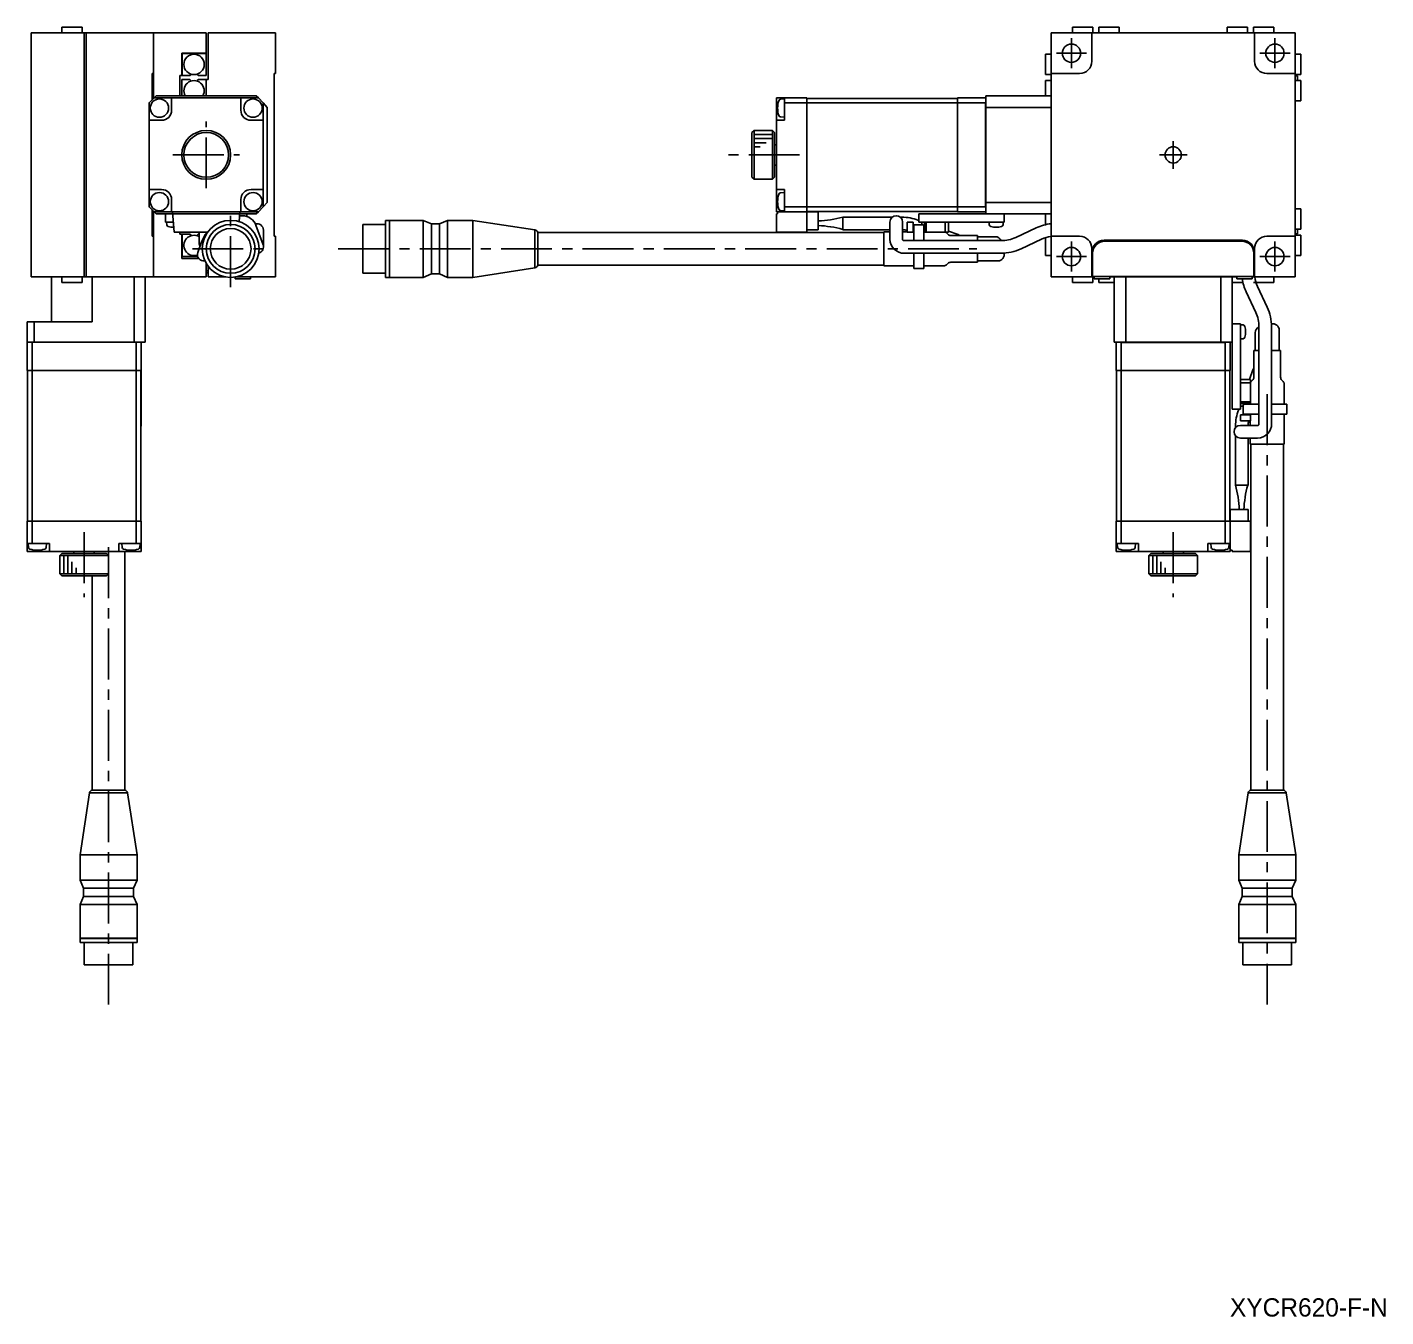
# Model space of a CAD drawing. Extents: x -263 to 411, y 17 to 415.
# Drawn here: x 77.3 to 411.1, y 16.9 to 334 of the extents above; entities that cross this region are included whole.
import ezdxf

# ---------------------------------------------------------------- set-up
doc = ezdxf.new("R2010")
doc.units = 0
doc.header["$LTSCALE"] = 10
doc.linetypes.add('CENTER', pattern=[2, 1.25, -0.25, 0.25, -0.25])
doc.layers.add('1', color=7, linetype='CONTINUOUS')
doc.styles.get("Standard").update_dxf_attribs({"font": 'FGP教科書体NT-M'})

msp = doc.modelspace()

# ---------------------------------------------------------------- linework, layer by layer
at = {"layer": '1', "color": 7, "linetype": 'CONTINUOUS'}
for p, q in [((85.751836, 333.959939), (85.751836, 332.559939)), ((85.751836, 333.959939), (90.751836, 333.959939)), ((90.751836, 332.559939), (90.751836, 333.959939)), ((334.100283, 333.959939), (339.100283, 333.959939)), ((334.100283, 333.959939), (334.100283, 332.559939)), ((339.100283, 332.559939), (339.100283, 333.959939)), ((340.600283, 333.959939), (345.600283, 333.959939)), ((340.600283, 333.959939), (340.600283, 332.559939)), ((345.600283, 332.559939), (345.600283, 333.959939)), ((377.100283, 333.959939), (372.100283, 333.959939)), ((372.100283, 333.959939), (372.100283, 332.559939)), ((377.100283, 332.559939), (377.100283, 333.959939)), ((383.600283, 333.959939), (378.600283, 333.959939)), ((378.600283, 333.959939), (378.600283, 332.559939)), ((383.600283, 332.559939), (383.600283, 333.959939)), ((78.251836, 272.559939), (78.251836, 332.559939)), ((121.251836, 332.559939), (78.251836, 332.559939)), ((91.251836, 272.559939), (91.251836, 332.559939)), ((91.751836, 332.559939), (91.751836, 272.559939)), ((108.251836, 332.559939), (108.251836, 316.416345)), ((121.251836, 322.059939), (121.251836, 332.559939)), ((138.251836, 332.559939), (121.751836, 332.559939)), ((121.751836, 332.559939), (121.751836, 321.059939)), ((138.251836, 322.559939), (138.251836, 332.559939)), ((328.850283, 332.559939), (388.850283, 332.559939)), ((328.850283, 272.559939), (328.850283, 332.559939)), ((338.850283, 332.559939), (338.850283, 325.559939)), ((378.850283, 325.559939), (378.850283, 332.559939)), ((388.850283, 332.559939), (388.850283, 272.559939)), ((115.251836, 327.559939), (121.251836, 327.559939)), ((115.251836, 322.059939), (115.251836, 327.559939)), ((115.301836, 327.509939), (115.251836, 327.559939)), ((115.301836, 327.509939), (115.301836, 322.059939)), ((121.251836, 327.509939), (115.301836, 327.509939)), ((328.850283, 327.309939), (327.450283, 327.309939)), ((327.450283, 327.309939), (327.450283, 322.309939)), ((390.250283, 327.309939), (388.850283, 327.309939)), ((390.250283, 327.309939), (390.250283, 322.309939)), ((108.251836, 322.559939), (107.951836, 322.559939)), ((107.951836, 316.128653), (107.951836, 322.559939)), ((114.751836, 317.059939), (114.751836, 322.059939)), ((114.751836, 322.059939), (117.249234, 322.059939)), ((117.249234, 321.059939), (115.251836, 321.059939)), ((115.251836, 321.059939), (115.251836, 317.059939)), ((117.249234, 322.059939), (117.588769, 322.399474)), ((117.588769, 320.720404), (117.249234, 321.059939)), ((119.254438, 322.059939), (118.914903, 322.399474)), ((119.254438, 321.059939), (118.914903, 320.720404)), ((119.254438, 322.059939), (121.251836, 322.059939)), ((119.254438, 321.059939), (121.751836, 321.059939)), ((121.201836, 317.059939), (121.201836, 321.059939)), ((121.251836, 321.059939), (121.251836, 317.059939)), ((138.251836, 322.559939), (137.951836, 322.559939)), ((137.951836, 282.559939), (137.951836, 322.559939)), ((327.450283, 322.309939), (328.850283, 322.309939)), ((327.450283, 320.809939), (327.450283, 317.059939)), ((328.850283, 320.809939), (327.450283, 320.809939)), ((335.850283, 322.559939), (328.850283, 322.559939)), ((388.850283, 322.559939), (381.850283, 322.559939)), ((388.850283, 322.309939), (390.250283, 322.309939)), ((389.350283, 321.959939), (388.850283, 321.959939)), ((390.250283, 320.809939), (388.850283, 320.809939)), ((389.350283, 321.959939), (389.350283, 320.809939)), ((390.250283, 320.809939), (390.250283, 315.809939)), ((108.451835, 316.559939), (107.251836, 315.359939)), ((107.251836, 315.405171), (107.251836, 289.714706)), ((108.973806, 317.059939), (108.451835, 316.559939)), ((134.051835, 316.559939), (108.451835, 316.559939)), ((108.973806, 317.059939), (133.529865, 317.059939)), ((112.751836, 313.559939), (112.751835, 316.559939)), ((129.751836, 313.559939), (129.751835, 316.559939)), ((134.051835, 316.559939), (133.529865, 317.059939)), ((135.251836, 315.359939), (134.051835, 316.559939)), ((135.251836, 315.359939), (136.251836, 314.221843)), ((135.251836, 289.759939), (135.251836, 315.359939)), ((136.251836, 314.221843), (136.251836, 290.898036)), ((261.350283, 288.559939), (261.350283, 316.559939)), ((261.350283, 316.559939), (268.850283, 316.559939)), ((263.350283, 316.309939), (262.365003, 316.223738)), ((263.350283, 311.059939), (263.350283, 316.559939)), ((268.850283, 315.359939), (263.350283, 315.359939)), ((268.850283, 283.559939), (268.850283, 316.559939)), ((305.850283, 316.459939), (268.850283, 316.459939)), ((305.850283, 315.318518), (268.850283, 315.318518)), ((305.850283, 316.559939), (312.850283, 316.559939)), ((305.850283, 288.559939), (305.850283, 316.559939)), ((305.850283, 315.359939), (312.750283, 315.359939)), ((312.750283, 315.359939), (312.850283, 315.459939)), ((312.750283, 289.759939), (312.750283, 315.359939)), ((312.850283, 317.059939), (328.850283, 317.059939)), ((312.850283, 288.059939), (312.850283, 317.059939)), ((328.850283, 314.221843), (312.850283, 314.221843)), ((388.850283, 315.809939), (390.250283, 315.809939)), ((110.251836, 311.059939), (107.251836, 311.059939)), ((135.251836, 311.059939), (132.251836, 311.059939)), ((261.350283, 311.059939), (263.350283, 311.059939)), ((262.365003, 311.89614), (263.350283, 311.809939)), ((255.850283, 308.559939), (255.350283, 308.059939)), ((255.350283, 297.059939), (255.350283, 308.059939)), ((255.850283, 308.559939), (255.850283, 296.559939)), ((260.350283, 308.559939), (255.850283, 308.559939)), ((260.350283, 296.559939), (260.350283, 308.559939)), ((260.850283, 308.059939), (260.350283, 308.559939)), ((260.850283, 308.059939), (260.850283, 297.059939)), ((261.350283, 305.059939), (260.850283, 305.059939)), ((260.850283, 300.059939), (261.350283, 300.059939)), ((107.251836, 294.059939), (110.251836, 294.059939)), ((132.251836, 294.059939), (135.251836, 294.059939)), ((255.350283, 297.059939), (255.850283, 296.559939)), ((255.850283, 296.559939), (260.350283, 296.559939)), ((260.350283, 296.559939), (260.850283, 297.059939)), ((261.350283, 294.059939), (263.350283, 294.059939)), ((263.350283, 288.559939), (263.350283, 294.059939)), ((112.751836, 288.559939), (112.751836, 291.559939)), ((129.751836, 288.559939), (129.751836, 291.559939)), ((135.251836, 289.759939), (136.251836, 290.898036)), ((263.350283, 293.309939), (262.365003, 293.223738)), ((312.850283, 290.898036), (328.850283, 290.898036)), ((107.251836, 289.759939), (108.451836, 288.559939)), ((107.951836, 282.559939), (107.951836, 288.991225)), ((108.251836, 288.703533), (108.251836, 272.559939)), ((108.451836, 288.559939), (108.973807, 288.059939)), ((108.451836, 288.559939), (134.051836, 288.559939)), ((133.529865, 288.059939), (108.973807, 288.059939)), ((111.251836, 288.059939), (111.251836, 286.059939)), ((113.001837, 288.559939), (113.35147, 283.559939)), ((129.501836, 288.559939), (129.332861, 286.143451)), ((130.12829, 287.591759), (129.480469, 287.591759)), ((131.251836, 287.409272), (131.251836, 288.059939)), ((133.529865, 288.059939), (134.051836, 288.559939)), ((134.051836, 288.559939), (135.251836, 289.759939)), ((261.350283, 288.559939), (271.650283, 288.559939)), ((261.350283, 288.059939), (261.650283, 288.059939)), ((261.350283, 288.059939), (261.350283, 283.559939)), ((261.650283, 288.059939), (261.650283, 288.559939)), ((262.365003, 288.89614), (263.350283, 288.809939)), ((268.850283, 289.759939), (263.350283, 289.759939)), ((305.850283, 289.801361), (268.850283, 289.801361)), ((305.850283, 288.659939), (268.850283, 288.659939)), ((271.650283, 288.559939), (271.650283, 284.159939)), ((277.650283, 287.259939), (277.650283, 284.134939)), ((289.797851, 287.234939), (277.650283, 287.234939)), ((292.187013, 287.234939), (291.776559, 287.234939)), ((296.350283, 288.059939), (296.350283, 286.059939)), ((328.850283, 288.059939), (296.350283, 288.059939)), ((305.850283, 289.759939), (312.750283, 289.759939)), ((305.850283, 288.559939), (312.850283, 288.559939)), ((312.850283, 289.659939), (312.750283, 289.759939)), ((317.350283, 288.059939), (317.350283, 286.059939)), ((327.450283, 285.409566), (327.450283, 288.059939)), ((390.250283, 289.309939), (388.850283, 289.309939)), ((390.250283, 284.309939), (390.250283, 289.309939)), ((111.251836, 286.059939), (113.176653, 286.059939)), ((111.501836, 286.059939), (111.561572, 285.377151)), ((135.20836, 280.463888), (133.4642, 285.25593)), ((135.301836, 279.933757), (135.301836, 284.085568)), ((165.264495, 285.459937), (159.764494, 285.459937)), ((159.764494, 285.459937), (159.764494, 273.459941)), ((166.264497, 286.459938), (165.264495, 286.459938)), ((165.264495, 286.459938), (165.264495, 272.45994)), ((166.264497, 286.459938), (166.264497, 272.45994)), ((166.314497, 286.459938), (166.264497, 286.409938)), ((166.314497, 286.459938), (166.314497, 272.45994)), ((174.571497, 286.459938), (166.314497, 286.459938)), ((174.571497, 286.459938), (174.571497, 272.45994)), ((176.571497, 285.609939), (174.571497, 286.459938)), ((176.571497, 285.609939), (176.571497, 273.309939)), ((178.571497, 285.609939), (176.571497, 285.609939)), ((180.571497, 286.459938), (178.571497, 285.609939)), ((178.571497, 285.609939), (178.571497, 273.309939)), ((180.571497, 286.459938), (180.571497, 272.45994)), ((186.764496, 286.459938), (180.571497, 286.459938)), ((186.764496, 286.459938), (186.764496, 272.45994)), ((201.998479, 284.144265), (186.764496, 286.459938)), ((201.998479, 284.144265), (201.998479, 274.775614)), ((268.850283, 284.159939), (271.650283, 284.159939)), ((277.650283, 284.134939), (289.237205, 284.134939)), ((289.237205, 281.813142), (289.237205, 286.041759)), ((292.337205, 286.041759), (292.337205, 281.813142)), ((293.450283, 286.059939), (293.450283, 283.559939)), ((293.450283, 286.059939), (294.950283, 286.059939)), ((294.950283, 286.059939), (294.950283, 283.559939)), ((294.950283, 284.829939), (295.100283, 284.829939)), ((297.295158, 285.329939), (295.100283, 285.329939)), ((295.100283, 285.329939), (295.100283, 281.483757)), ((296.350283, 286.460886), (296.137346, 286.538389)), ((317.350283, 286.059939), (296.350283, 286.059939)), ((297.050283, 286.059939), (297.050283, 285.329939)), ((297.600283, 285.214664), (297.295158, 285.329939)), ((297.600283, 285.214664), (297.600283, 281.483757)), ((297.750283, 286.059939), (297.750283, 283.559939)), ((298.165604, 286.059939), (298.165604, 283.559939)), ((302.833038, 286.059939), (302.833038, 283.559939)), ((303.650283, 286.059939), (303.650283, 283.559939)), ((305.979179, 282.956254), (303.650283, 283.803903)), ((313.600283, 286.059939), (313.660019, 285.377152)), ((317.040547, 285.377152), (317.100283, 286.059939)), ((325.185989, 284.627794), (320.141383, 282.275456)), ((388.850283, 284.309939), (390.250283, 284.309939)), ((389.350283, 284.309939), (389.350283, 283.159939)), ((108.251836, 282.559939), (107.951836, 282.559939)), ((113.35147, 283.559939), (121.578214, 283.559939)), ((114.751836, 283.059939), (114.751836, 283.559939)), ((114.751836, 283.059939), (117.249234, 283.059939)), ((115.251836, 277.059939), (115.251836, 283.059939)), ((115.301836, 283.059939), (115.301836, 277.609939)), ((117.588769, 282.720404), (117.249234, 283.059939)), ((118.914903, 282.720404), (119.254438, 283.059939)), ((120.036559, 280.979061), (119.165009, 278.584503)), ((119.254438, 283.059939), (119.501837, 283.059939)), ((119.501837, 283.559939), (119.501837, 280.896657)), ((138.251836, 282.559939), (137.951836, 282.559939)), ((138.251836, 272.559939), (138.251836, 282.559939)), ((202.722153, 283.459939), (202.722153, 275.459939)), ((287.764496, 283.459939), (202.722153, 283.459939)), ((268.850283, 283.559939), (261.350283, 283.559939)), ((289.237205, 283.659939), (287.764496, 283.659939)), ((287.764496, 283.659939), (287.764496, 275.259939)), ((293.450283, 283.659939), (292.337205, 283.659939)), ((292.338614, 281.788474), (292.337205, 281.813142)), ((292.342744, 281.764242), (292.338614, 281.788474)), ((292.348629, 281.74296), (292.342744, 281.764242)), ((292.355789, 281.723729), (292.348629, 281.74296)), ((292.363968, 281.706015), (292.355789, 281.723729)), ((292.373011, 281.689497), (292.363968, 281.706015)), ((292.382812, 281.673971), (292.373011, 281.689497)), ((292.393291, 281.659307), (292.382812, 281.673971)), ((292.404386, 281.645416), (292.393291, 281.659307)), ((292.416043, 281.632235), (292.404386, 281.645416)), ((292.428216, 281.619719), (292.416043, 281.632235)), ((292.440865, 281.607836), (292.428216, 281.619719)), ((292.453954, 281.596559), (292.440865, 281.607836)), ((292.467451, 281.58587), (292.453954, 281.596559)), ((292.481325, 281.575753), (292.467451, 281.58587)), ((292.49555, 281.566196), (292.481325, 281.575753)), ((292.510098, 281.557188), (292.49555, 281.566196)), ((292.524948, 281.548722), (292.510098, 281.557188)), ((292.540076, 281.54079), (292.524948, 281.548722)), ((292.555462, 281.533387), (292.540076, 281.54079)), ((292.571086, 281.526508), (292.555462, 281.533387)), ((292.586929, 281.520149), (292.571086, 281.526508)), ((292.602972, 281.514308), (292.586929, 281.520149)), ((292.619199, 281.508981), (292.602972, 281.514308)), ((292.635593, 281.504167), (292.619199, 281.508981)), ((292.652137, 281.499863), (292.635593, 281.504167)), ((292.668817, 281.496069), (292.652137, 281.499863)), ((292.685615, 281.492784), (292.668817, 281.496069)), ((292.702519, 281.490007), (292.685615, 281.492784)), ((292.719512, 281.487739), (292.702519, 281.490007)), ((292.73658, 281.485979), (292.719512, 281.487739)), ((292.75371, 281.484728), (292.73658, 281.485979)), ((292.770886, 281.483987), (292.75371, 281.484728)), ((292.787205, 281.483757), (292.770886, 281.483987)), ((316.570258, 281.483757), (292.787205, 281.483757)), ((295.100283, 283.559939), (293.450283, 283.559939)), ((295.100283, 283.629939), (294.950283, 283.629939)), ((297.750283, 283.629939), (297.600283, 283.629939)), ((297.600283, 283.559939), (303.650283, 283.559939)), ((303.471603, 283.052832), (303.15739, 283.367046)), ((310.764496, 282.759939), (304.17871, 282.759939)), ((310.764496, 282.759939), (310.764496, 281.483757)), ((310.764496, 282.446657), (315.10598, 282.446657)), ((321.451499, 279.465902), (326.496105, 281.81824)), ((327.450283, 277.809939), (327.450283, 282.194495)), ((328.850283, 282.559939), (335.850283, 282.559939)), ((341.850283, 281.559939), (375.850283, 281.559939)), ((342.050283, 281.359939), (375.650283, 281.359939)), ((381.850283, 282.559939), (388.850283, 282.559939)), ((388.850283, 283.159939), (389.350283, 283.159939)), ((390.250283, 282.809939), (388.850283, 282.809939)), ((390.250283, 277.809939), (390.250283, 282.809939)), ((115.301836, 277.609939), (115.251836, 277.559939)), ((119.152508, 277.559939), (115.251836, 277.559939)), ((115.301836, 277.609939), (119.136617, 277.609939)), ((292.787205, 278.383757), (316.570258, 278.383757)), ((295.100283, 278.383757), (295.100283, 274.659939)), ((297.600283, 278.383757), (297.600283, 274.659939)), ((310.764496, 278.383757), (310.764496, 276.159939)), ((327.450283, 277.809939), (328.850283, 277.809939)), ((338.850283, 279.559939), (338.850283, 272.559939)), ((339.050283, 272.659939), (339.050283, 278.359939)), ((378.650283, 278.359939), (378.650283, 272.659939)), ((378.850283, 272.559939), (378.850283, 279.559939)), ((388.850283, 277.809939), (390.250283, 277.809939)), ((119.432583, 277.059939), (115.251836, 277.059939)), ((120.906397, 276.504371), (120.621534, 276.504371)), ((121.251836, 272.559939), (121.251836, 275.854391)), ((121.751836, 274.059939), (121.251836, 274.059939)), ((121.751836, 275.129815), (121.751836, 272.559939)), ((186.764496, 272.45994), (201.998479, 274.775614)), ((202.722153, 275.459939), (287.764496, 275.459939)), ((287.764496, 275.259939), (295.100283, 275.259939)), ((295.100283, 274.659939), (297.600283, 274.659939)), ((297.600283, 275.259939), (302.450283, 275.259939)), ((303.15739, 275.552832), (303.471603, 275.867046)), ((304.17871, 276.159939), (310.764496, 276.159939)), ((315.787205, 276.504371), (310.764496, 276.504371)), ((78.251836, 272.559939), (121.251836, 272.559939)), ((83.251836, 272.559939), (83.251836, 261.559939)), ((85.751836, 272.559939), (85.751836, 271.159939)), ((85.751836, 271.159939), (90.751836, 271.159939)), ((90.751836, 271.159939), (90.751836, 272.559939)), ((93.251835, 272.559939), (93.251835, 261.559939)), ((103.529865, 256.559939), (103.529865, 272.559939)), ((106.251836, 256.559939), (106.251836, 272.559939)), ((121.751836, 273.559939), (121.251836, 273.559939)), ((121.751836, 272.559939), (126.072861, 272.559939)), ((128.351836, 272.546909), (128.351836, 272.059939)), ((132.151836, 272.059939), (128.351836, 272.059939)), ((128.430812, 272.559939), (138.251836, 272.559939)), ((132.151836, 272.059939), (132.151836, 272.559939)), ((159.764494, 273.459941), (165.264495, 273.459941)), ((165.264495, 272.45994), (166.264497, 272.45994)), ((166.264497, 272.50994), (166.314497, 272.45994)), ((166.314497, 272.45994), (174.571497, 272.45994)), ((174.571497, 272.45994), (176.571497, 273.309939)), ((176.571497, 273.309939), (178.571497, 273.309939)), ((178.571497, 273.309939), (180.571497, 272.45994)), ((180.571497, 272.45994), (186.764496, 272.45994)), ((339.450283, 272.559939), (328.850283, 272.559939)), ((334.100283, 272.559939), (334.100283, 271.159939)), ((334.100283, 271.159939), (339.100283, 271.159939)), ((338.850283, 273.159939), (339.050283, 273.159939)), ((378.650283, 272.659939), (339.050283, 272.659939)), ((339.100283, 271.159939), (339.100283, 272.559939)), ((339.450283, 272.659939), (339.450283, 272.059939)), ((343.250283, 272.059939), (339.450283, 272.059939)), ((340.600283, 272.059939), (340.600283, 271.159939)), ((340.600283, 271.159939), (344.350283, 271.159939)), ((343.250283, 272.059939), (343.250283, 272.659939)), ((374.450283, 272.559939), (343.250283, 272.559939)), ((344.350283, 256.559939), (344.350283, 272.559939)), ((347.188379, 272.559939), (347.188379, 256.559939)), ((353.350283, 272.559939), (353.350283, 272.659939)), ((364.350283, 272.559939), (364.350283, 272.659939)), ((370.512186, 256.559939), (370.512186, 272.559939)), ((373.350283, 272.559939), (373.350283, 240.059939)), ((376.000656, 271.159939), (373.350283, 271.159939)), ((374.450283, 272.659939), (374.450283, 272.059939)), ((378.250283, 272.059939), (374.450283, 272.059939)), ((378.250283, 272.059939), (378.250283, 272.659939)), ((388.850283, 272.559939), (378.250283, 272.559939)), ((383.600283, 271.159939), (378.600283, 271.159939)), ((378.650283, 273.159939), (378.850283, 273.159939)), ((383.600283, 271.159939), (383.600283, 272.559939)), ((376.782428, 268.895645), (379.134766, 263.851039)), ((381.94432, 265.161155), (379.591982, 270.205761)), ((77.251836, 256.559939), (77.251835, 261.559939)), ((93.251835, 261.559939), (77.251835, 261.559939)), ((78.973806, 261.559939), (78.973806, 256.559939)), ((373.350283, 261.059939), (375.350283, 261.059939)), ((375.350283, 261.059939), (375.350283, 240.059939)), ((376.03307, 260.750203), (375.350283, 260.809939)), ((375.350283, 257.309939), (376.03307, 257.369675)), ((378.963565, 254.474153), (378.963565, 258.815636)), ((379.926465, 260.279915), (379.926465, 236.496861)), ((383.026465, 236.496861), (383.026465, 260.279915)), ((384.905851, 259.496861), (384.905851, 254.474153)), ((77.351835, 256.559939), (77.251836, 256.459939)), ((106.251836, 256.559939), (77.251836, 256.559939)), ((77.251836, 249.559939), (77.251836, 256.459939)), ((78.451835, 249.559939), (78.451835, 256.559939)), ((104.051835, 249.559939), (104.051835, 256.559939)), ((105.151836, 256.559939), (105.251836, 256.459939)), ((105.251836, 249.559939), (105.251836, 256.459939)), ((105.301836, 236.496861), (105.301836, 256.559939)), ((373.350283, 256.559939), (344.350283, 256.559939)), ((344.850283, 249.559939), (344.850283, 256.559939)), ((346.050283, 256.459939), (345.950283, 256.559939)), ((346.050283, 249.559939), (346.050283, 256.459939)), ((371.650283, 256.459939), (346.050283, 256.459939)), ((371.750283, 256.559939), (371.650283, 256.459939)), ((371.650283, 249.559939), (371.650283, 256.459939)), ((372.850283, 249.559939), (372.850283, 256.559939)), ((378.650283, 254.474153), (379.926465, 254.474153)), ((378.650283, 254.474153), (378.650283, 247.888366)), ((383.026465, 254.474153), (385.250283, 254.474153)), ((385.250283, 247.888366), (385.250283, 254.474153)), ((105.251836, 249.559939), (77.251836, 249.559939)), ((77.351836, 249.559939), (77.351836, 212.559939)), ((78.493257, 249.559939), (78.493257, 212.559939)), ((104.010414, 249.559939), (104.010414, 212.559939)), ((105.151836, 249.559939), (105.151836, 212.559939)), ((372.850283, 249.559939), (344.850283, 249.559939)), ((344.950283, 249.559939), (344.950283, 212.559939)), ((346.091704, 249.559939), (346.091704, 212.559939)), ((371.608861, 249.559939), (371.608861, 212.559939)), ((372.750283, 249.559939), (372.750283, 212.559939)), ((375.350283, 247.359939), (377.850283, 247.359939)), ((378.453968, 249.688835), (377.606319, 247.359939)), ((377.850283, 241.309939), (377.850283, 247.359939)), ((378.357389, 247.181259), (378.043176, 246.867046)), ((385.857389, 246.867046), (385.543176, 247.181259)), ((375.350283, 246.542694), (377.850283, 246.542694)), ((386.150283, 241.309939), (386.150283, 246.159939)), ((375.350283, 241.87526), (377.850283, 241.87526)), ((375.350283, 241.459939), (377.850283, 241.459939)), ((375.350283, 240.759939), (376.080283, 240.759939)), ((376.195558, 241.309939), (376.080283, 241.004814)), ((376.080283, 241.004814), (376.080283, 238.809939)), ((376.195558, 241.309939), (379.926465, 241.309939)), ((377.780283, 241.459939), (377.780283, 241.309939)), ((383.026465, 241.309939), (386.750283, 241.309939)), ((386.750283, 238.809939), (386.750283, 241.309939)), ((373.350283, 240.059939), (375.350283, 240.059939)), ((374.949336, 240.059939), (374.871833, 239.847002)), ((375.350283, 238.659939), (377.850283, 238.659939)), ((375.350283, 237.159939), (375.350283, 238.659939)), ((375.350283, 237.159939), (377.850283, 237.159939)), ((376.080283, 238.809939), (379.926465, 238.809939)), ((376.580283, 238.659939), (376.580283, 238.809939)), ((377.750283, 237.159939), (377.750283, 236.046861)), ((377.780283, 238.809939), (377.780283, 238.659939)), ((377.850283, 238.809939), (377.850283, 237.159939)), ((383.026465, 238.809939), (386.750283, 238.809939)), ((386.150283, 231.474153), (386.150283, 238.809939)), ((105.152477, 235.061957), (105.301836, 236.496861)), ((374.175283, 235.896669), (374.175283, 235.486215)), ((375.368463, 236.046861), (379.59708, 236.046861)), ((379.621748, 236.04827), (379.59708, 236.046861)), ((379.64598, 236.0524), (379.621748, 236.04827)), ((379.667262, 236.058285), (379.64598, 236.0524)), ((379.686493, 236.065445), (379.667262, 236.058285)), ((379.704207, 236.073624), (379.686493, 236.065445)), ((379.720725, 236.082667), (379.704207, 236.073624)), ((379.736251, 236.092468), (379.720725, 236.082667)), ((379.750915, 236.102947), (379.736251, 236.092468)), ((379.764806, 236.114042), (379.750915, 236.102947)), ((379.777987, 236.125699), (379.764806, 236.114042)), ((379.790503, 236.137872), (379.777987, 236.125699)), ((379.802386, 236.150521), (379.790503, 236.137872)), ((379.813663, 236.163611), (379.802386, 236.150521)), ((379.824352, 236.177107), (379.813663, 236.163611)), ((379.834469, 236.190981), (379.824352, 236.177107)), ((379.844026, 236.205206), (379.834469, 236.190981)), ((379.853034, 236.219755), (379.844026, 236.205206)), ((379.8615, 236.234604), (379.853034, 236.219755)), ((379.869432, 236.249733), (379.8615, 236.234604)), ((379.876835, 236.265119), (379.869432, 236.249733)), ((379.883714, 236.280742), (379.876835, 236.265119)), ((379.890073, 236.296585), (379.883714, 236.280742)), ((379.895914, 236.312628), (379.890073, 236.296585)), ((379.901241, 236.328855), (379.895914, 236.312628)), ((379.906055, 236.345249), (379.901241, 236.328855)), ((379.910359, 236.361794), (379.906055, 236.345249)), ((379.914153, 236.378473), (379.910359, 236.361794)), ((379.917438, 236.395272), (379.914153, 236.378473)), ((379.920215, 236.412175), (379.917438, 236.395272)), ((379.922483, 236.429168), (379.920215, 236.412175)), ((379.924243, 236.446236), (379.922483, 236.429168)), ((379.925494, 236.463366), (379.924243, 236.446236)), ((379.926235, 236.480542), (379.925494, 236.463366)), ((379.926465, 236.496861), (379.926235, 236.480542)), ((374.175283, 233.507508), (374.175283, 221.359939)), ((379.59708, 232.946861), (375.368463, 232.946861)), ((377.275283, 221.359939), (377.275283, 232.946861)), ((377.750283, 232.946861), (377.750283, 231.474153)), ((377.750283, 231.474153), (386.150283, 231.474153)), ((377.950283, 231.474153), (377.950283, 146.431809)), ((385.950283, 146.431809), (385.950283, 231.474153)), ((374.150283, 221.359939), (377.275283, 221.359939)), ((372.850283, 215.359939), (377.250283, 215.359939)), ((372.850283, 205.059939), (372.850283, 215.359939)), ((377.250283, 212.559939), (377.250283, 215.359939)), ((77.251836, 205.059939), (77.251836, 212.559939)), ((105.251836, 212.559939), (77.251836, 212.559939)), ((78.451835, 212.559939), (78.451836, 207.059939)), ((104.051835, 212.559939), (104.051836, 207.059939)), ((105.251836, 205.059939), (105.251836, 212.559939)), ((377.850283, 212.559939), (344.850283, 212.559939)), ((344.850283, 205.059939), (344.850283, 212.559939)), ((346.050283, 212.559939), (346.050283, 207.059939)), ((371.650283, 212.559939), (371.650283, 207.059939)), ((377.850283, 212.559939), (377.850283, 205.059939)), ((82.751836, 207.059939), (77.251836, 207.059939)), ((77.501836, 207.059939), (77.588036, 206.074659)), ((81.915635, 206.074659), (82.001836, 207.059939)), ((82.751836, 205.059939), (82.751836, 207.059939)), ((99.751836, 205.059939), (99.751836, 207.059939)), ((105.251836, 207.059939), (99.751836, 207.059939)), ((100.501836, 207.059939), (100.588036, 206.074659)), ((104.915635, 206.074659), (105.001836, 207.059939)), ((350.350283, 207.059939), (344.850283, 207.059939)), ((345.100283, 207.059939), (345.186483, 206.074659)), ((349.514082, 206.074659), (349.600283, 207.059939)), ((350.350283, 205.059939), (350.350283, 207.059939)), ((367.350283, 205.059939), (367.350283, 207.059939)), ((372.850283, 207.059939), (367.350283, 207.059939)), ((368.100283, 207.059939), (368.186483, 206.074659)), ((372.514082, 206.074659), (372.600283, 207.059939)), ((105.251836, 205.059939), (77.251836, 205.059939)), ((85.751836, 204.559939), (85.251836, 204.059939)), ((85.251836, 204.059939), (85.251836, 199.559939)), ((97.251836, 204.059939), (85.251836, 204.059939)), ((85.751836, 204.559939), (96.751836, 204.559939)), ((88.751836, 205.059939), (88.751836, 204.559939)), ((93.751836, 204.559939), (93.751836, 205.059939)), ((97.251836, 204.059939), (96.751836, 204.559939)), ((97.251836, 199.559939), (97.251836, 204.059939)), ((101.251836, 146.431809), (101.251836, 205.059939)), ((372.850283, 205.059939), (344.850283, 205.059939)), ((353.350283, 204.559939), (352.850283, 204.059939)), ((364.850283, 204.059939), (352.850283, 204.059939)), ((352.850283, 204.059939), (352.850283, 199.559939)), ((353.350283, 204.559939), (364.350283, 204.559939)), ((356.350283, 205.059939), (356.350283, 204.559939)), ((361.350283, 204.559939), (361.350283, 205.059939)), ((364.850283, 204.059939), (364.350283, 204.559939)), ((364.850283, 199.559939), (364.850283, 204.059939)), ((373.350283, 205.359939), (372.850283, 205.359939)), ((373.350283, 205.059939), (373.350283, 205.359939)), ((373.350283, 205.059939), (377.850283, 205.059939)), ((85.251836, 199.559939), (85.751836, 199.059939)), ((85.251836, 199.559939), (97.251836, 199.559939)), ((96.751836, 199.059939), (85.751836, 199.059939)), ((93.251836, 199.059939), (93.251836, 146.431809)), ((96.751836, 199.059939), (97.251836, 199.559939)), ((352.850283, 199.559939), (364.850283, 199.559939)), ((352.850283, 199.559939), (353.350283, 199.059939)), ((364.350283, 199.059939), (353.350283, 199.059939)), ((364.350283, 199.059939), (364.850283, 199.559939)), ((92.567511, 145.708135), (90.251837, 130.474153)), ((92.567511, 145.708135), (101.936162, 145.708135)), ((93.251836, 146.431809), (101.251836, 146.431809)), ((104.251835, 130.474153), (101.936162, 145.708135)), ((377.265957, 145.708135), (374.950284, 130.474153)), ((377.265957, 145.708135), (386.634608, 145.708135)), ((377.950283, 146.431809), (385.950283, 146.431809)), ((388.950282, 130.474153), (386.634608, 145.708135)), ((90.251837, 130.474153), (104.251835, 130.474153)), ((90.251837, 130.474153), (90.251837, 124.281154)), ((104.251835, 124.281154), (104.251835, 130.474153)), ((374.950284, 130.474153), (388.950282, 130.474153)), ((374.950284, 130.474153), (374.950284, 124.281154)), ((388.950282, 124.281154), (388.950282, 130.474153)), ((90.251837, 124.281154), (104.251835, 124.281154)), ((90.251837, 124.281154), (91.101836, 122.281154)), ((103.401836, 122.281154), (104.251835, 124.281154)), ((374.950284, 124.281154), (388.950282, 124.281154)), ((374.950284, 124.281154), (375.800283, 122.281154)), ((388.100283, 122.281154), (388.950282, 124.281154)), ((91.101836, 120.281154), (90.251837, 118.281154)), ((91.101836, 122.281154), (103.401836, 122.281154)), ((91.101836, 122.281154), (91.101836, 120.281154)), ((91.101836, 120.281154), (103.401836, 120.281154)), ((103.401836, 120.281154), (103.401836, 122.281154)), ((104.251835, 118.281154), (103.401836, 120.281154)), ((375.800283, 120.281154), (374.950284, 118.281154)), ((375.800283, 122.281154), (388.100283, 122.281154)), ((375.800283, 122.281154), (375.800283, 120.281154)), ((375.800283, 120.281154), (388.100283, 120.281154)), ((388.100283, 120.281154), (388.100283, 122.281154)), ((388.950282, 118.281154), (388.100283, 120.281154)), ((90.251837, 118.281154), (104.251835, 118.281154)), ((90.251837, 118.281154), (90.251837, 110.024154)), ((104.251835, 110.024154), (104.251835, 118.281154)), ((374.950284, 118.281154), (388.950282, 118.281154)), ((374.950284, 118.281154), (374.950284, 110.024154)), ((388.950282, 110.024154), (388.950282, 118.281154)), ((90.251837, 110.024154), (104.251835, 110.024154)), ((90.251837, 110.024154), (90.301837, 109.974154)), ((90.251837, 109.974154), (104.251835, 109.974154)), ((90.251837, 109.974154), (90.251837, 108.974152)), ((90.251837, 108.974152), (104.251835, 108.974152)), ((91.251838, 108.974152), (91.251838, 103.474151)), ((103.251834, 103.474151), (103.251834, 108.974152)), ((104.201835, 109.974154), (104.251835, 110.024154)), ((104.251835, 108.974152), (104.251835, 109.974154)), ((374.950284, 110.024154), (388.950282, 110.024154)), ((374.950284, 110.024154), (375.000284, 109.974154)), ((374.950284, 109.974154), (388.950282, 109.974154)), ((374.950284, 109.974154), (374.950284, 108.974152)), ((374.950284, 108.974152), (388.950282, 108.974152)), ((375.950285, 108.974152), (375.950285, 103.474151)), ((387.950281, 103.474151), (387.950281, 108.974152)), ((388.900282, 109.974154), (388.950282, 110.024154)), ((388.950282, 108.974152), (388.950282, 109.974154)), ((91.251838, 103.474151), (103.251834, 103.474151)), ((375.950285, 103.474151), (387.950281, 103.474151))]:
    msp.add_line(p, q, dxfattribs=at)
at = {"layer": '1', "color": 4, "linetype": 'CENTER'}
for p, q in [((333.850283, 323.859939), (333.850283, 331.259939)), ((383.850283, 323.859939), (383.850283, 331.259939)), ((330.150283, 327.559939), (337.550283, 327.559939)), ((380.150283, 327.559939), (387.550283, 327.559939)), ((121.251836, 294.359939), (121.251836, 310.759939)), ((358.850283, 299.159939), (358.850283, 305.959939)), ((113.051836, 302.559939), (129.451836, 302.559939)), ((267.041945, 302.559939), (248.632108, 302.559939)), ((355.450283, 302.559939), (362.250283, 302.559939)), ((127.251836, 270.05994), (127.251836, 288.859938)), ((333.850283, 273.859939), (333.850283, 281.259939)), ((383.850283, 273.859939), (383.850283, 281.259939)), ((117.851838, 279.459939), (136.651835, 279.459939)), ((153.706973, 279.459939), (310.582515, 279.459939)), ((330.150283, 277.559939), (337.550283, 277.559939)), ((380.150283, 277.559939), (387.550283, 277.559939)), ((381.950283, 243.717045), (381.950283, 93.717045)), ((91.251836, 209.777901), (91.251836, 193.881153)), ((358.850283, 209.777901), (358.850283, 193.881153)), ((97.251836, 206.129209), (97.251837, 93.717045))]:
    msp.add_line(p, q, dxfattribs=at)
at = {"layer": '1', "color": 9, "linetype": 'CONTINUOUS'}
for p, q in [((260.350283, 307.559939), (255.850283, 307.559939)), ((260.350283, 306.559939), (255.850283, 306.559939)), ((258.850283, 305.559939), (255.850283, 305.559939)), ((257.350283, 304.559939), (255.850283, 304.559939)), ((86.251836, 204.059939), (86.251836, 199.559939)), ((87.251836, 204.059939), (87.251836, 199.559939)), ((353.850283, 204.059939), (353.850283, 199.559939)), ((354.850283, 204.059939), (354.850283, 199.559939)), ((88.251836, 202.559939), (88.251836, 199.559939)), ((89.251836, 201.059939), (89.251836, 199.559939)), ((355.850283, 202.559939), (355.850283, 199.559939)), ((356.850283, 201.059939), (356.850283, 199.559939))]:
    msp.add_line(p, q, dxfattribs=at)
at = {"layer": '1', "color": 7, "linetype": 'CONTINUOUS'}
for centre, radius in [((118.251836, 324.809939), 2.5), ((333.850283, 327.559939), 2.25), ((383.850283, 327.559939), 2.25), ((109.751836, 314.059939), 2.25), ((132.751836, 314.059939), 2.25), ((121.251836, 302.559939), 6), ((121.251836, 302.559939), 5.5), ((358.850283, 302.559939), 2), ((109.751836, 291.059939), 2.25), ((132.751836, 291.059939), 2.25), ((127.251836, 279.459939), 6.999999), ((127.251836, 279.459939), 5.999998), ((127.251836, 279.459939), 5), ((333.850283, 277.559939), 2.25), ((383.850283, 277.559939), 2.25)]:
    msp.add_circle(centre, radius, dxfattribs=at)
for centre, radius, start, end in [((335.850283, 325.559939), 3, 270, 0), ((381.850283, 325.559939), 3, 180, 270), ((118.251836, 318.309939), 2.5, 329.999999, 210.000003), ((267.650283, 314.059939), 6, 162.370845, 197.629155), ((262.408581, 315.725641), 0.5, 95, 162.370845), ((110.251836, 313.559939), 2.5, 270.000001, 0.000001), ((132.251836, 313.559939), 2.5, 180.000001, 270.000001), ((262.408581, 312.394237), 0.5, 197.629155, 265), ((110.251836, 291.559939), 2.5, 0.000001, 90.000001), ((132.251836, 291.559939), 2.5, 90.000001, 180.000001), ((267.650283, 291.059939), 6, 162.370845, 197.629155), ((262.408581, 292.725641), 0.5, 95, 162.370845), ((130.12829, 284.041759), 3.55, 20.000001, 90.000001), ((262.408581, 289.394237), 0.5, 197.629155, 265), ((270.193632, 315.170516), 28.889478, 272.890165, 284.95792), ((290.787205, 286.041759), 1.55, 0, 180), ((292.187013, 275.684939), 11.55, 70, 90), ((112.05967, 285.420729), 0.5, 185.000001, 254.637452), ((113.251836, 289.759939), 5, 254.637452, 270.180142), ((133.74992, 284.092737), 1.551947, 359.624165, 105.928061), ((201.764495, 283.172022), 1.000002, 16.733256, 76.468302), ((270.236381, 256.621602), 28.615444, 74.984079, 87.167836), ((292.187013, 275.684939), 8.45, 81.402084, 88.98156), ((300.350283, 286.129939), 3.3, 213.557309, 218.012279), ((314.158116, 285.420729), 0.5, 185, 254.637451), ((315.350283, 289.759939), 5, 254.637451, 285.362549), ((316.542449, 285.420729), 0.5, 285.362549, 355), ((330.067229, 274.159939), 11.55, 96.048129, 115), ((118.251836, 280.309939), 2.5, 59.999968, 289.226502), ((121.051837, 280.896657), 1.55, 180.000001, 210.676449), ((129.48047, 277.541759), 10.05, 143.214287, 160.000001), ((133.751836, 279.933757), 1.55, 285.944447, 20.000001), ((292.7268, 281.873348), 3.490114, 180.988425, 270.991701), ((302.450283, 282.659939), 1, 45, 64.158032), ((304.17871, 283.759939), 1, 225, 270), ((308.869249, 290.896657), 8.45, 250, 254.349503), ((315.10598, 280.896657), 1.55, 22.257759, 90), ((316.570258, 289.933757), 8.45, 270, 295), ((330.067229, 274.159939), 8.45, 98.280443, 115), ((335.850283, 279.559939), 3, 0, 90), ((341.850283, 278.559939), 3, 90, 180), ((342.050283, 278.359939), 3, 90, 180), ((375.650283, 278.359939), 3, 0, 90), ((375.850283, 278.559939), 3, 0, 90), ((381.850283, 279.559939), 3, 90, 180), ((120.621534, 278.054371), 1.55, 160.000001, 280.166308), ((315.787205, 278.054371), 1.55, 270, 13.135687), ((316.570258, 289.933757), 11.55, 270, 295), ((201.764495, 275.747856), 1.000002, 283.531698, 343.266744), ((302.450283, 276.259939), 1, 270, 315), ((304.17871, 275.159939), 1, 90, 135), ((387.250283, 273.776886), 11.55, 188.548896, 205), ((387.250283, 273.776886), 8.45, 188.280443, 205), ((371.476465, 260.279915), 8.45, 0, 25), ((371.476465, 260.279915), 11.55, 0, 25), ((375.989492, 260.252106), 0.5, 15.362549, 85), ((383.355851, 259.496861), 1.55, 0, 103.135687), ((375.989492, 257.867773), 0.5, 275, 344.637451), ((371.650283, 259.059939), 5, 344.637451, 15.362549), ((380.513565, 258.815636), 1.55, 112.257759, 180), ((377.650283, 247.888366), 1, 315, 0), ((370.513565, 252.578906), 8.45, 340, 344.349503), ((386.250283, 247.888366), 1, 180, 225), ((378.750283, 246.159939), 1, 135, 154.158032), ((385.150283, 246.159939), 1, 0, 45), ((375.280283, 244.059939), 3.3, 303.557309, 308.012279), ((385.725283, 235.896669), 11.55, 160, 180), ((385.725283, 235.896669), 8.45, 171.402084, 178.98156), ((375.368463, 234.496861), 1.55, 90, 270), ((379.536874, 236.436456), 3.490114, 270.988425, 0.991701), ((346.239706, 213.903288), 28.889478, 2.890165, 14.95792), ((404.78862, 213.946037), 28.615444, 164.984079, 177.167836), ((78.086134, 206.118237), 0.5, 185, 252.370845), ((79.751836, 211.359939), 6, 252.370845, 287.629155), ((81.417537, 206.118237), 0.5, 287.629155, 355), ((101.086134, 206.118237), 0.5, 185, 252.370845), ((102.751836, 211.359939), 6, 252.370845, 287.629155), ((104.417537, 206.118237), 0.5, 287.629155, 355), ((345.684581, 206.118237), 0.5, 185, 252.370845), ((347.350283, 211.359939), 6, 252.370845, 287.629155), ((349.015984, 206.118237), 0.5, 287.629155, 355), ((368.684581, 206.118237), 0.5, 185, 252.370845), ((370.350283, 211.359939), 6, 252.370845, 287.629155), ((372.015984, 206.118237), 0.5, 287.629155, 355), ((93.539753, 145.474152), 1.000002, 106.733256, 166.468302), ((100.963919, 145.474152), 1.000002, 13.531698, 73.266744), ((378.2382, 145.474152), 1.000002, 106.733256, 166.468302), ((385.662366, 145.474152), 1.000002, 13.531698, 73.266744)]:
    msp.add_arc(centre, radius, start, end, dxfattribs=at)

# ---------------------------------------------------------------- texts
at = {"layer": '1', "color": 7}
msp.add_text('XYCR620-F-N', height=4.5, dxfattribs=at).set_placement((372.796875, 16.993359))

doc.saveas('drawing.dxf')
